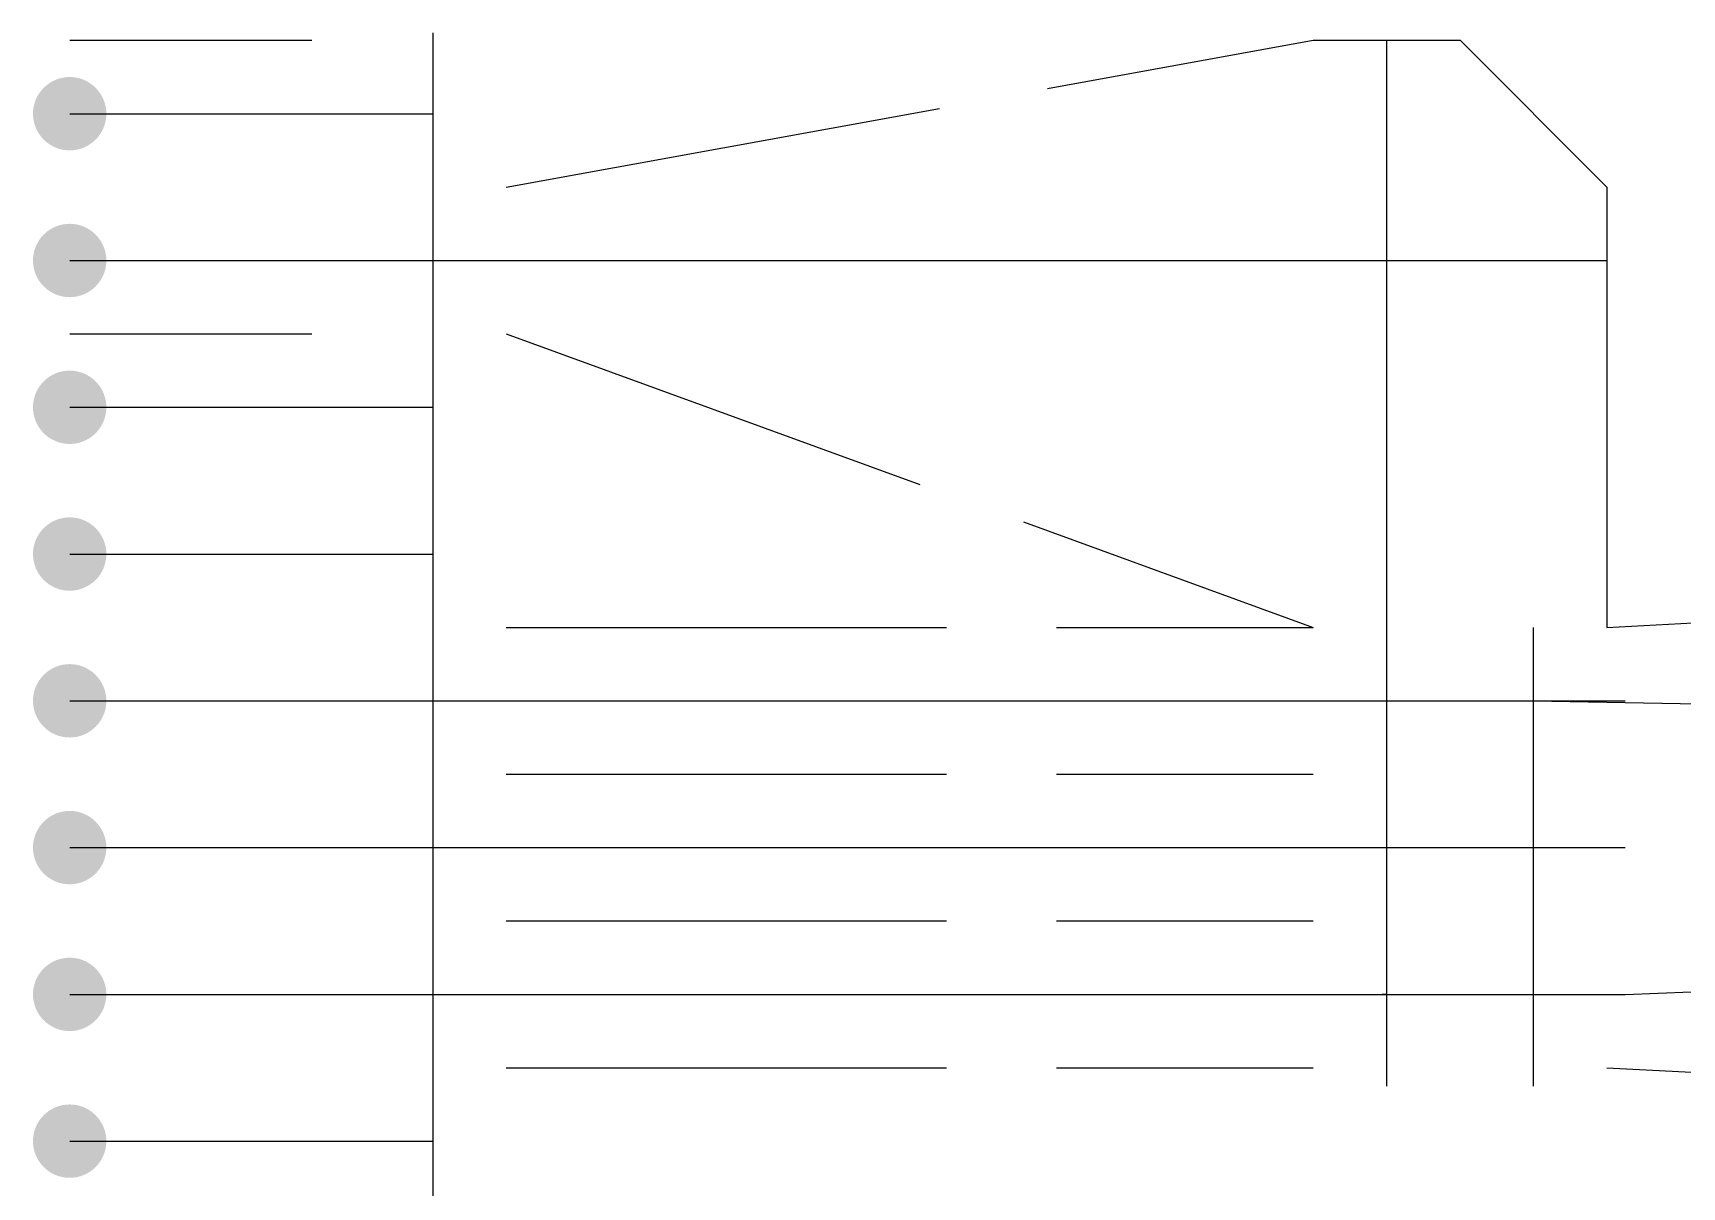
# Model space of a CAD drawing. Header units: inches. Extents: x -1 to 181, y -1 to 90.
# Drawn here: x -1 to 43.95, y 52.75 to 84.2 of the extents above; entities that cross this region are included whole.
import ezdxf

# ---------------------------------------------------------------- set-up
doc = ezdxf.new("R2010")
doc.units = ezdxf.units.IN
doc.header["$MEASUREMENT"] = 0
doc.linetypes.add('ACAD_ISO02W100', pattern=[15, 12, -3])
for name, color, linetype in [('conectores_MT', 7, 'Continuous'), ('DRAKE_MT', 70, 'Continuous'), ('EHS', 160, 'ACAD_ISO02W100'), ('F0', 170, 'ACAD_ISO02W100'), ('LILAC_MT', 191, 'Continuous'), ('ORCHID_MT', 200, 'Continuous'), ('SCH40_MT', 30, 'Continuous'), ('São Claus 2', 7, 'Continuous'), ('São Claus 3', 7, 'Continuous'), ('São Januário 15', 7, 'Continuous'), ('São Januário 16', 7, 'Continuous')]:
    doc.layers.add(name, color=color, linetype=linetype)

msp = doc.modelspace()

# ---------------------------------------------------------------- hatches: boundary and pattern name
at = {"layer": 'São Claus 2'}
msp.add_hatch(color=256, dxfattribs=at).paths.add_polyline_path([(1, 62), (0.995, 61.902), (0.981, 61.805), (0.957, 61.71), (0.924, 61.617), (0.882, 61.529), (0.831, 61.444), (0.773, 61.366), (0.707, 61.293), (0.634, 61.227), (0.556, 61.169), (0.471, 61.118), (0.383, 61.076), (0.29, 61.043), (0.195, 61.019), (0.098, 61.005), (0, 61), (-0.098, 61.005), (-0.195, 61.019), (-0.29, 61.043), (-0.383, 61.076), (-0.471, 61.118), (-0.556, 61.169), (-0.634, 61.227), (-0.707, 61.293), (-0.773, 61.366), (-0.831, 61.444), (-0.882, 61.529), (-0.924, 61.617), (-0.957, 61.71), (-0.981, 61.805), (-0.995, 61.902), (-1, 62), (-0.995, 62.098), (-0.981, 62.195), (-0.957, 62.29), (-0.924, 62.383), (-0.882, 62.471), (-0.831, 62.556), (-0.773, 62.634), (-0.707, 62.707), (-0.634, 62.773), (-0.556, 62.831), (-0.471, 62.882), (-0.383, 62.924), (-0.29, 62.957), (-0.195, 62.981), (-0.098, 62.995), (0, 63), (0.098, 62.995), (0.195, 62.981), (0.29, 62.957), (0.383, 62.924), (0.471, 62.882), (0.556, 62.831), (0.634, 62.773), (0.707, 62.707), (0.773, 62.634), (0.831, 62.556), (0.882, 62.471), (0.924, 62.383), (0.957, 62.29), (0.981, 62.195), (0.995, 62.098), (1, 62)], flags=0)
at = {"layer": 'São Claus 3'}
for points in [[(1, 82), (0.995, 81.902), (0.981, 81.805), (0.957, 81.71), (0.924, 81.617), (0.882, 81.529), (0.831, 81.444), (0.773, 81.366), (0.707, 81.293), (0.634, 81.227), (0.556, 81.169), (0.471, 81.118), (0.383, 81.076), (0.29, 81.043), (0.195, 81.019), (0.098, 81.005), (0, 81), (-0.098, 81.005), (-0.195, 81.019), (-0.29, 81.043), (-0.383, 81.076), (-0.471, 81.118), (-0.556, 81.169), (-0.634, 81.227), (-0.707, 81.293), (-0.773, 81.366), (-0.831, 81.444), (-0.882, 81.529), (-0.924, 81.617), (-0.957, 81.71), (-0.981, 81.805), (-0.995, 81.902), (-1, 82), (-0.995, 82.098), (-0.981, 82.195), (-0.957, 82.29), (-0.924, 82.383), (-0.882, 82.471), (-0.831, 82.556), (-0.773, 82.634), (-0.707, 82.707), (-0.634, 82.773), (-0.556, 82.831), (-0.471, 82.882), (-0.383, 82.924), (-0.29, 82.957), (-0.195, 82.981), (-0.098, 82.995), (0, 83), (0.098, 82.995), (0.195, 82.981), (0.29, 82.957), (0.383, 82.924), (0.471, 82.882), (0.556, 82.831), (0.634, 82.773), (0.707, 82.707), (0.773, 82.634), (0.831, 82.556), (0.882, 82.471), (0.924, 82.383), (0.957, 82.29), (0.981, 82.195), (0.995, 82.098), (1, 82)], [(1, 78), (0.995, 77.902), (0.981, 77.805), (0.957, 77.71), (0.924, 77.617), (0.882, 77.529), (0.831, 77.444), (0.773, 77.366), (0.707, 77.293), (0.634, 77.227), (0.556, 77.169), (0.471, 77.118), (0.383, 77.076), (0.29, 77.043), (0.195, 77.019), (0.098, 77.005), (0, 77), (-0.098, 77.005), (-0.195, 77.019), (-0.29, 77.043), (-0.383, 77.076), (-0.471, 77.118), (-0.556, 77.169), (-0.634, 77.227), (-0.707, 77.293), (-0.773, 77.366), (-0.831, 77.444), (-0.882, 77.529), (-0.924, 77.617), (-0.957, 77.71), (-0.981, 77.805), (-0.995, 77.902), (-1, 78), (-0.995, 78.098), (-0.981, 78.195), (-0.957, 78.29), (-0.924, 78.383), (-0.882, 78.471), (-0.831, 78.556), (-0.773, 78.634), (-0.707, 78.707), (-0.634, 78.773), (-0.556, 78.831), (-0.471, 78.882), (-0.383, 78.924), (-0.29, 78.957), (-0.195, 78.981), (-0.098, 78.995), (0, 79), (0.098, 78.995), (0.195, 78.981), (0.29, 78.957), (0.383, 78.924), (0.471, 78.882), (0.556, 78.831), (0.634, 78.773), (0.707, 78.707), (0.773, 78.634), (0.831, 78.556), (0.882, 78.471), (0.924, 78.383), (0.957, 78.29), (0.981, 78.195), (0.995, 78.098), (1, 78)]]:
    msp.add_hatch(color=256, dxfattribs=at).paths.add_polyline_path(points, flags=0)
at = {"layer": 'São Januário 15'}
for points in [[(1, 74), (0.995, 73.902), (0.981, 73.805), (0.957, 73.71), (0.924, 73.617), (0.882, 73.529), (0.831, 73.444), (0.773, 73.366), (0.707, 73.293), (0.634, 73.227), (0.556, 73.169), (0.471, 73.118), (0.383, 73.076), (0.29, 73.043), (0.195, 73.019), (0.098, 73.005), (0, 73), (-0.098, 73.005), (-0.195, 73.019), (-0.29, 73.043), (-0.383, 73.076), (-0.471, 73.118), (-0.556, 73.169), (-0.634, 73.227), (-0.707, 73.293), (-0.773, 73.366), (-0.831, 73.444), (-0.882, 73.529), (-0.924, 73.617), (-0.957, 73.71), (-0.981, 73.805), (-0.995, 73.902), (-1, 74), (-0.995, 74.098), (-0.981, 74.195), (-0.957, 74.29), (-0.924, 74.383), (-0.882, 74.471), (-0.831, 74.556), (-0.773, 74.634), (-0.707, 74.707), (-0.634, 74.773), (-0.556, 74.831), (-0.471, 74.882), (-0.383, 74.924), (-0.29, 74.957), (-0.195, 74.981), (-0.098, 74.995), (0, 75), (0.098, 74.995), (0.195, 74.981), (0.29, 74.957), (0.383, 74.924), (0.471, 74.882), (0.556, 74.831), (0.634, 74.773), (0.707, 74.707), (0.773, 74.634), (0.831, 74.556), (0.882, 74.471), (0.924, 74.383), (0.957, 74.29), (0.981, 74.195), (0.995, 74.098), (1, 74)], [(1, 70), (0.995, 69.902), (0.981, 69.805), (0.957, 69.71), (0.924, 69.617), (0.882, 69.529), (0.831, 69.444), (0.773, 69.366), (0.707, 69.293), (0.634, 69.227), (0.556, 69.169), (0.471, 69.118), (0.383, 69.076), (0.29, 69.043), (0.195, 69.019), (0.098, 69.005), (0, 69), (-0.098, 69.005), (-0.195, 69.019), (-0.29, 69.043), (-0.383, 69.076), (-0.471, 69.118), (-0.556, 69.169), (-0.634, 69.227), (-0.707, 69.293), (-0.773, 69.366), (-0.831, 69.444), (-0.882, 69.529), (-0.924, 69.617), (-0.957, 69.71), (-0.981, 69.805), (-0.995, 69.902), (-1, 70), (-0.995, 70.098), (-0.981, 70.195), (-0.957, 70.29), (-0.924, 70.383), (-0.882, 70.471), (-0.831, 70.556), (-0.773, 70.634), (-0.707, 70.707), (-0.634, 70.773), (-0.556, 70.831), (-0.471, 70.882), (-0.383, 70.924), (-0.29, 70.957), (-0.195, 70.981), (-0.098, 70.995), (0, 71), (0.098, 70.995), (0.195, 70.981), (0.29, 70.957), (0.383, 70.924), (0.471, 70.882), (0.556, 70.831), (0.634, 70.773), (0.707, 70.707), (0.773, 70.634), (0.831, 70.556), (0.882, 70.471), (0.924, 70.383), (0.957, 70.29), (0.981, 70.195), (0.995, 70.098), (1, 70)], [(1, 66), (0.995, 65.902), (0.981, 65.805), (0.957, 65.71), (0.924, 65.617), (0.882, 65.529), (0.831, 65.444), (0.773, 65.366), (0.707, 65.293), (0.634, 65.227), (0.556, 65.169), (0.471, 65.118), (0.383, 65.076), (0.29, 65.043), (0.195, 65.019), (0.098, 65.005), (0, 65), (-0.098, 65.005), (-0.195, 65.019), (-0.29, 65.043), (-0.383, 65.076), (-0.471, 65.118), (-0.556, 65.169), (-0.634, 65.227), (-0.707, 65.293), (-0.773, 65.366), (-0.831, 65.444), (-0.882, 65.529), (-0.924, 65.617), (-0.957, 65.71), (-0.981, 65.805), (-0.995, 65.902), (-1, 66), (-0.995, 66.098), (-0.981, 66.195), (-0.957, 66.29), (-0.924, 66.383), (-0.882, 66.471), (-0.831, 66.556), (-0.773, 66.634), (-0.707, 66.707), (-0.634, 66.773), (-0.556, 66.831), (-0.471, 66.882), (-0.383, 66.924), (-0.29, 66.957), (-0.195, 66.981), (-0.098, 66.995), (0, 67), (0.098, 66.995), (0.195, 66.981), (0.29, 66.957), (0.383, 66.924), (0.471, 66.882), (0.556, 66.831), (0.634, 66.773), (0.707, 66.707), (0.773, 66.634), (0.831, 66.556), (0.882, 66.471), (0.924, 66.383), (0.957, 66.29), (0.981, 66.195), (0.995, 66.098), (1, 66)]]:
    msp.add_hatch(color=256, dxfattribs=at).paths.add_polyline_path(points, flags=0)
at = {"layer": 'São Januário 16'}
for points in [[(1, 58), (0.995, 57.902), (0.981, 57.805), (0.957, 57.71), (0.924, 57.617), (0.882, 57.529), (0.831, 57.444), (0.773, 57.366), (0.707, 57.293), (0.634, 57.227), (0.556, 57.169), (0.471, 57.118), (0.383, 57.076), (0.29, 57.043), (0.195, 57.019), (0.098, 57.005), (0, 57), (-0.098, 57.005), (-0.195, 57.019), (-0.29, 57.043), (-0.383, 57.076), (-0.471, 57.118), (-0.556, 57.169), (-0.634, 57.227), (-0.707, 57.293), (-0.773, 57.366), (-0.831, 57.444), (-0.882, 57.529), (-0.924, 57.617), (-0.957, 57.71), (-0.981, 57.805), (-0.995, 57.902), (-1, 58), (-0.995, 58.098), (-0.981, 58.195), (-0.957, 58.29), (-0.924, 58.383), (-0.882, 58.471), (-0.831, 58.556), (-0.773, 58.634), (-0.707, 58.707), (-0.634, 58.773), (-0.556, 58.831), (-0.471, 58.882), (-0.383, 58.924), (-0.29, 58.957), (-0.195, 58.981), (-0.098, 58.995), (0, 59), (0.098, 58.995), (0.195, 58.981), (0.29, 58.957), (0.383, 58.924), (0.471, 58.882), (0.556, 58.831), (0.634, 58.773), (0.707, 58.707), (0.773, 58.634), (0.831, 58.556), (0.882, 58.471), (0.924, 58.383), (0.957, 58.29), (0.981, 58.195), (0.995, 58.098), (1, 58)], [(1, 54), (0.995, 53.902), (0.981, 53.805), (0.957, 53.71), (0.924, 53.617), (0.882, 53.529), (0.831, 53.444), (0.773, 53.366), (0.707, 53.293), (0.634, 53.227), (0.556, 53.169), (0.471, 53.118), (0.383, 53.076), (0.29, 53.043), (0.195, 53.019), (0.098, 53.005), (0, 53), (-0.098, 53.005), (-0.195, 53.019), (-0.29, 53.043), (-0.383, 53.076), (-0.471, 53.118), (-0.556, 53.169), (-0.634, 53.227), (-0.707, 53.293), (-0.773, 53.366), (-0.831, 53.444), (-0.882, 53.529), (-0.924, 53.617), (-0.957, 53.71), (-0.981, 53.805), (-0.995, 53.902), (-1, 54), (-0.995, 54.098), (-0.981, 54.195), (-0.957, 54.29), (-0.924, 54.383), (-0.882, 54.471), (-0.831, 54.556), (-0.773, 54.634), (-0.707, 54.707), (-0.634, 54.773), (-0.556, 54.831), (-0.471, 54.882), (-0.383, 54.924), (-0.29, 54.957), (-0.195, 54.981), (-0.098, 54.995), (0, 55), (0.098, 54.995), (0.195, 54.981), (0.29, 54.957), (0.383, 54.924), (0.471, 54.882), (0.556, 54.831), (0.634, 54.773), (0.707, 54.707), (0.773, 54.634), (0.831, 54.556), (0.882, 54.471), (0.924, 54.383), (0.957, 54.29), (0.981, 54.195), (0.995, 54.098), (1, 54)]]:
    msp.add_hatch(color=256, dxfattribs=at).paths.add_polyline_path(points, flags=0)

# ---------------------------------------------------------------- linework, layer by layer
at = {"layer": 'conectores_MT'}
for p, q in [((35.9, 78, 8.672), (35.9, 78, 10)), ((39.9, 66, 9.2), (39.9, 66, 11)), ((39.9, 62, 9.2), (39.9, 62, 11))]:
    msp.add_line(p, q, dxfattribs=at)
at = {"layer": 'conectores_MT', "elevation": 9.2}
msp.add_lwpolyline([(35.9, 68), (35.9, 69.5)], dxfattribs=at)
at = {"layer": 'conectores_MT'}
for points in [[(6.6, 82, 10), (7.6, 82, 3.38)], [(7.6, 82, 3.38), (9.9, 82, 9)], [(6.6, 78, 10), (7.6, 78, 3.38)], [(7.6, 78, 3.38), (9.9, 78, 9)], [(9.9, 78, 9), (12.19, 78, 3.38)], [(12.19, 78, 3.38), (13.355, 78, 10)], [(6.6, 74, 10), (7.6, 74, 3.38)], [(7.6, 74, 3.38), (9.9, 74, 7.5)], [(6.6, 70, 10), (7.6, 70, 3.38)], [(7.6, 70, 3.38), (9.9, 70, 7.5)], [(6.6, 66, 10), (7.6, 66, 3.38)], [(7.6, 66, 3.38), (9.9, 66, 7.5)], [(9.9, 66, 7.5), (12.19, 66, 3.38)], [(12.19, 66, 3.38), (13.355, 66, 10)], [(32.46, 66, 10), (33.4, 66, 11)], [(39.9, 66, 9.2), (46.9, 65.875, 10.5)], [(6.6, 62, 10), (7.6, 62, 3.38)], [(7.6, 62, 3.38), (9.9, 62, 9)], [(9.9, 62, 9), (12.19, 62, 3.38)], [(12.19, 62, 3.38), (13.355, 62, 10)], [(32.46, 62, 10), (33.4, 62, 11)], [(6.6, 58, 10), (7.6, 58, 3.38)], [(7.6, 58, 3.38), (9.9, 58, 7.5)], [(9.9, 58, 7.5), (12.19, 58, 3.38)], [(12.19, 58, 3.38), (13.355, 58, 10)], [(32.46, 58, 10), (33.4, 58, 11)], [(35.9, 58, 9.2), (35.78, 58, 5.5)], [(35.9, 58, 9.2), (35.9, 58, 11)], [(42.4, 58, 11), (46.9, 58.175, 10.649)], [(6.6, 54, 10), (7.6, 54, 3.38)], [(7.6, 54, 3.38), (9.9, 54, 7.5)]]:
    msp.add_polyline3d(points, dxfattribs=at)
at = {"layer": 'DRAKE_MT', "elevation": 10}
for points in [[(13.355, 78), (35.9, 78)], [(35.9, 78), (41.9, 78)], [(13.355, 66), (32.46, 66)], [(13.355, 62), (32.46, 62)], [(13.355, 58), (32.46, 58)]]:
    msp.add_lwpolyline(points, dxfattribs=at)
at = {"layer": 'DRAKE_MT'}
for points in [[(35.9, 78, 8.672), (35.9, 84, 8.3)], [(35.9, 69.5, 9.2), (35.9, 78, 8.672)]]:
    msp.add_polyline3d(points, dxfattribs=at)
at = {"layer": 'EHS', "elevation": 11}
for points in [[(11.9, 80), (33.9, 84)], [(33.9, 84), (37.9, 84)], [(37.9, 84), (41.9, 80)], [(41.9, 80), (41.9, 76)], [(11.9, 76), (33.9, 68)], [(41.9, 76), (41.9, 68)], [(11.9, 68), (33.9, 68)], [(11.9, 64), (33.9, 64)], [(11.9, 60), (33.9, 60)], [(11.9, 56), (33.9, 56)]]:
    msp.add_lwpolyline(points, dxfattribs=at)
at = {"layer": 'EHS'}
for points in [[(41.9, 68, 11), (80, 70, 21)], [(41.9, 56, 11), (80, 54, 21)]]:
    msp.add_polyline3d(points, dxfattribs=at)
at = {"layer": 'F0', "elevation": 11.1}
for points in [[(0, 84), (6.6, 84)], [(0, 76), (6.6, 76)]]:
    msp.add_lwpolyline(points, dxfattribs=at)
at = {"layer": 'LILAC_MT', "elevation": 10}
for points in [[(0, 74), (6.6, 74)], [(0, 70), (6.6, 70)], [(0, 66), (6.6, 66)]]:
    msp.add_lwpolyline(points, dxfattribs=at)
at = {"layer": 'ORCHID_MT', "elevation": 10}
for points in [[(0, 82), (6.6, 82)], [(0, 78), (6.6, 78)], [(0, 62), (6.6, 62)], [(0, 58), (6.6, 58)], [(0, 54), (6.6, 54)]]:
    msp.add_lwpolyline(points, dxfattribs=at)
at = {"layer": 'SCH40_MT'}
for points, elevation in [([(9.9, 84.2), (9.9, 82)], 9), ([(9.9, 82), (9.9, 78)], 9), ([(9.9, 78), (9.9, 75.6)], 9), ([(9.9, 76.4), (9.9, 74)], 7.5), ([(9.9, 74), (9.9, 70)], 7.5), ([(9.9, 70), (9.9, 66)], 7.5), ([(35.9, 58), (35.9, 68)], 9.2), ([(39.9, 66), (39.9, 68)], 9.2), ([(9.9, 66), (9.9, 63.6)], 7.5), ([(33.4, 66), (39.9, 66)], 11), ([(39.9, 66), (42.4, 66)], 11), ([(39.9, 62), (39.9, 66)], 9.2), ([(9.9, 64.4), (9.9, 62)], 9), ([(9.9, 62), (9.9, 59.6)], 9), ([(33.4, 62), (39.9, 62)], 11), ([(39.9, 62), (42.4, 62)], 11), ([(39.9, 55.5), (39.9, 62)], 9.2), ([(9.9, 60.4), (9.9, 58)], 7.5), ([(9.9, 58), (9.9, 54)], 7.5), ([(33.4, 58), (35.9, 58)], 11), ([(35.9, 58), (42.4, 58)], 11), ([(35.9, 55.5), (35.9, 58)], 9.2), ([(9.9, 54), (9.9, 50)], 7.5)]:
    msp.add_lwpolyline(points, dxfattribs=dict(at, elevation=elevation))

doc.saveas('drawing.dxf')
